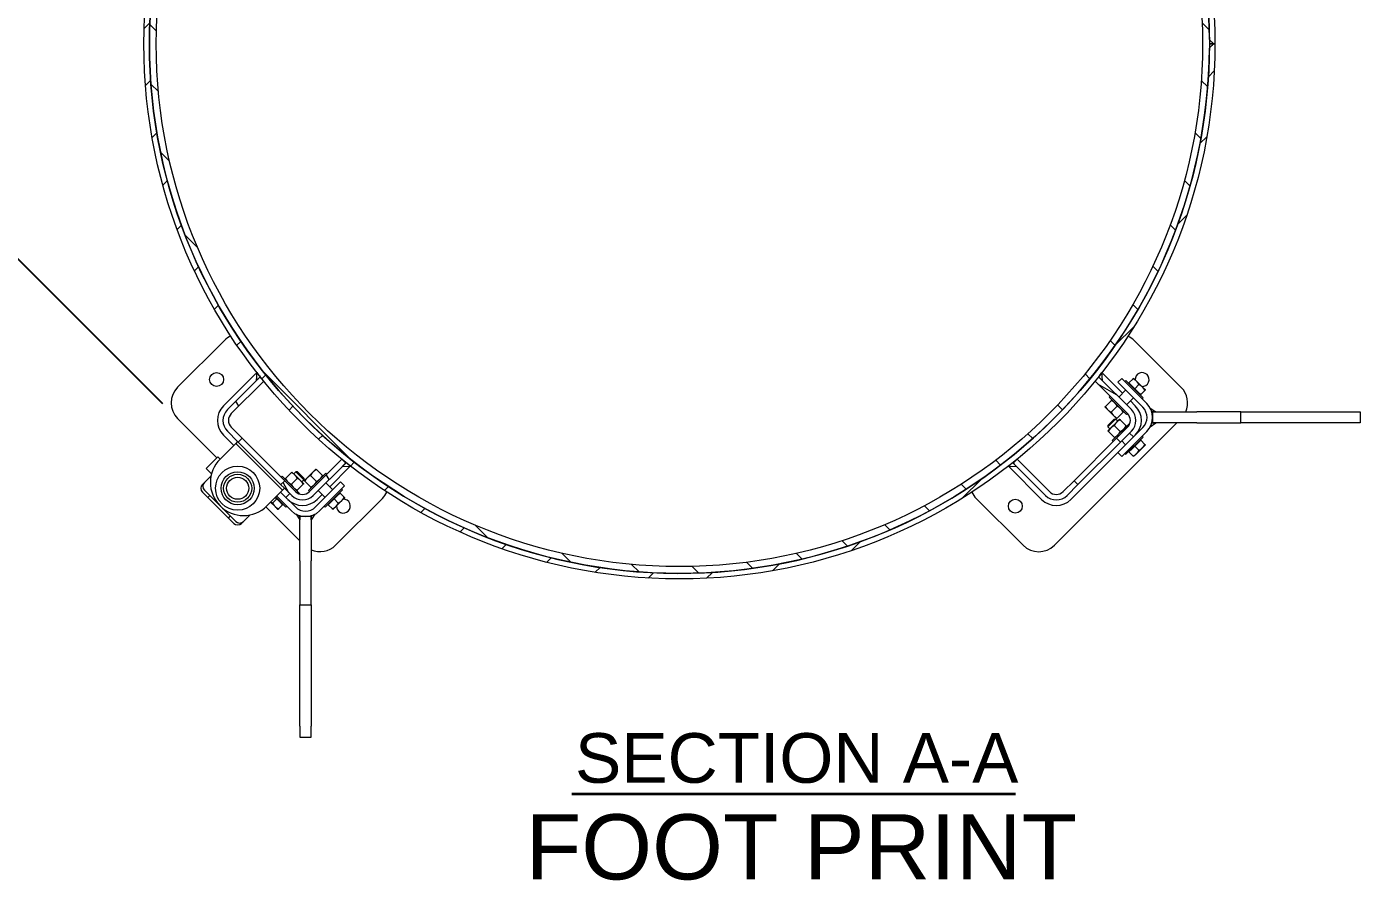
# Model space of a CAD drawing. Header units: inches. Extents: x 19 to 503, y 6 to 322.
# Drawn here: x 223.8 to 284.2, y 166.7 to 205.4 of the extents above; entities that cross this region are included whole.
import ezdxf

# ---------------------------------------------------------------- set-up
doc = ezdxf.new("R2010")
doc.units = ezdxf.units.IN
doc.header["$LTSCALE"] = 15
doc.header["$MEASUREMENT"] = 0
for name, color, linetype, lineweight in [('Dimension (ANSI)', 7, 'Continuous', 25), ('Hatch', 7, 'Continuous', 18), ('Symbol', 7, 'Continuous', 25), ('Visible', 7, 'Continuous', 18)]:
    doc.layers.add(name, color=color, linetype=linetype, lineweight=lineweight)
doc.styles.add('MEMCOR Medium', font='arial.ttf')
doc.styles.add('Standard Large', font='arial.ttf')
doc.styles.add('Text Style242', font='arial.ttf')
doc.dimstyles.new('Default (ANSI)', dxfattribs={"dimscale": 15, "dimtxt": 0.15, "dimasz": 0.098425, "dimexe": 0.125, "dimexo": 0.0625, "dimgap": 0.031496, "dimtad": 0, "dimtih": 1, "dimtoh": 1, "dimdec": 4, "dimrnd": 1e-08, "dimzin": 3, "dimdsep": 46, "dimlunit": 5, "dimtxsty": 'MEMCOR Medium', "dimcen": 0.09, "dimdle": 0.393701, "dimclrd": 256, "dimclre": 256, "dimclrt": 256, "dimadec": 0, "dimazin": 1, "dimtfac": 0.8, "dimtofl": 0, "dimtmove": 0, "dimatfit": 3, "dimfxl": 1, "dimfrac": 1, "dimtolj": 1, "dimtzin": 4, "dimlwd": -1, "dimlwe": -1, "dimarcsym": 0})

# ---------------------------------------------------------------- blocks, each defined once
blk = doc.blocks.new('*D27')
at = {"layer": 'Defpoints', "color": 0, "transparency": 16777216}
for p in [(270.371, 227.309), (203.361, 214.913), (230.664, 187.61)]:
    blk.add_point(p, dxfattribs=at)
at = {"layer": 'Dimension (ANSI)', "transparency": 16777216}
for p, q in [((269.708, 227.972), (241.738, 255.941)), ((242.02, 253.571), (227.441, 238.993)), ((204.405, 215.957), (218.984, 230.535)), ((230.001, 188.272), (202.035, 216.238))]:
    blk.add_line(p, q, dxfattribs=at)
for points in [[(241.846, 253.745), (242.194, 253.397), (243.064, 254.615)], [(204.231, 216.131), (204.579, 215.783), (203.361, 214.913)]]:
    blk.add_solid(points, dxfattribs=at)
at = {"layer": 'Dimension (ANSI)', "transparency": 16777216, "char_height": 2.25, "attachment_point": 5, "style": 'MEMCOR Medium'}
for s, insert in [('\\A1; 56{\\H0.8x;\\S1#8;} in', (223.213, 237.078)), ('\\A1;[1426.2 mm]', (223.213, 232.85))]:
    blk.add_mtext(s, dxfattribs=dict(at, insert=insert))

msp = doc.modelspace()

# ---------------------------------------------------------------- hatches: boundary and pattern name
at = {"layer": 'Hatch'}
h = msp.add_hatch(dxfattribs=at)
h.set_pattern_fill('ANSI31', color=256, scale=15, style=0)
edge = h.paths.add_edge_path()
edge.add_line((277.38724, 204.77726), (277.38753, 204.77697))
edge.add_spline(control_points=[(277.38753, 204.77697), (277.41938, 204.74579), (277.45113, 204.7145), (277.51462, 204.6516), (277.54635, 204.61997), (277.57798, 204.58825)], knot_values=[-0.68102593, -0.68102593, -0.68102593, -0.68102593, -0.34137369, -0.34137369, 0, 0, 0, 0], degree=3, periodic=0)
edge.add_line((277.57798, 204.58825), (277.63798, 204.58825))
edge.add_ellipse((253.38827, 204.58825), major_axis=(0, 24.24971), ratio=1, start_angle=270, end_angle=307.8977611)
edge.add_ellipse((253.38827, 204.58825), major_axis=(-14.89549, 19.13564), ratio=1, start_angle=270, end_angle=270.5906879)
edge.add_ellipse((253.38827, 204.58825), major_axis=(-15.09197, 18.98106), ratio=1, start_angle=270, end_angle=283.0230921)
edge.add_ellipse((253.38827, 204.58825), major_axis=(-18.98106, 15.09197), ratio=1, start_angle=270, end_angle=270.5906879)
edge.add_ellipse((253.38827, 204.58825), major_axis=(-19.13564, 14.89549), ratio=1, start_angle=270, end_angle=345.7955322)
edge.add_ellipse((253.38827, 204.58825), major_axis=(-14.89549, 19.13564), ratio=1, start_angle=0, end_angle=0.5906879)
edge.add_ellipse((253.38827, 204.58825), major_axis=(-18.98106, -15.09197), ratio=1, start_angle=270, end_angle=283.0230921)
edge.add_ellipse((253.38827, 204.58825), major_axis=(-15.09197, -18.98106), ratio=1, start_angle=270, end_angle=270.5906879)
edge.add_ellipse((253.38827, 204.58825), major_axis=(-14.89549, -19.13564), ratio=1, start_angle=270, end_angle=345.7955322)
edge.add_ellipse((253.38827, 204.58825), major_axis=(14.89549, -19.13564), ratio=1, start_angle=270, end_angle=270.5906879)
edge.add_ellipse((253.38827, 204.58825), major_axis=(15.09197, -18.98106), ratio=1, start_angle=270, end_angle=283.0230921)
edge.add_ellipse((253.38827, 204.58825), major_axis=(18.98106, -15.09197), ratio=1, start_angle=270, end_angle=270.5906879)
edge.add_ellipse((253.38827, 204.58825), major_axis=(19.13564, -14.89549), ratio=1, start_angle=270, end_angle=345.7955322)
edge.add_ellipse((253.38827, 204.58825), major_axis=(19.13564, 14.89549), ratio=1, start_angle=270, end_angle=270.5906879)
edge.add_ellipse((253.38827, 204.58825), major_axis=(18.98106, 15.09197), ratio=1, start_angle=270, end_angle=283.0230921)
edge.add_ellipse((253.38827, 204.58825), major_axis=(15.09197, 18.98106), ratio=1, start_angle=270, end_angle=270.5906879)
edge.add_ellipse((253.38827, 204.58825), major_axis=(14.89549, 19.13564), ratio=1, start_angle=270, end_angle=307.8977611)
edge.add_line((277.63798, 204.58824), (277.57798, 204.58824))
edge.add_spline(control_points=[(277.57798, 204.58824), (277.54635, 204.55652), (277.51462, 204.5249), (277.45113, 204.46199), (277.41938, 204.43071), (277.38753, 204.39952)], knot_values=[-0.68207588, -0.68207588, -0.68207588, -0.68207588, -0.3407022, -0.3407022, -0.00104997, -0.00104997, -0.00104997, -0.00104997], degree=3, periodic=0)
edge.add_line((277.38753, 204.39952), (277.38724, 204.39923))
edge.add_ellipse((253.38827, 204.58825), major_axis=(-0.18902, -23.99896), ratio=1, start_angle=90.9025037, end_angle=450, ccw=False)
h = msp.add_hatch(dxfattribs=at)
h.set_pattern_fill('ANSI31', color=256, scale=15, angle=90.0002, style=0)
edge = h.paths.add_edge_path()
edge.add_ellipse((253.38827, 204.58825), major_axis=(0, 24), ratio=1, start_angle=270, end_angle=270.4505559)
edge.add_ellipse((253.38827, 204.58825), major_axis=(-0.18873, 23.99926), ratio=1, start_angle=270, end_angle=629.0988883)
edge.add_ellipse((253.38827, 204.58825), major_axis=(0.18873, 23.99926), ratio=1, start_angle=270, end_angle=270.4505559)
edge = h.paths.add_edge_path(flags=0)
edge.add_ellipse((253.38827, 204.58825), major_axis=(0, 23.69), ratio=1, start_angle=0, end_angle=360)
h = msp.add_hatch(dxfattribs=at)
h.set_pattern_fill('ANSI31', color=256, scale=15, angle=-15, style=0)
edge = h.paths.add_edge_path()
edge.add_ellipse((253.38827, 204.58825), major_axis=(14.89549, 19.13564), ratio=1, start_angle=89.4093121, end_angle=90)
edge.add_line((234.25264, 219.48374), (234.23044, 219.857))
edge.add_line((234.23044, 219.857), (234.38797, 219.69947))
edge.add_line((234.38797, 219.69947), (234.40721, 219.68022))
edge = h.paths.add_edge_path()
edge.add_line((272.54611, 219.857), (272.38858, 219.69947))
edge.add_line((272.38858, 219.69947), (272.36933, 219.68022))
edge.add_ellipse((253.38827, 204.58825), major_axis=(15.09197, -18.98106), ratio=1, start_angle=89.4093121, end_angle=90, ccw=False)
edge.add_line((272.52391, 219.48374), (272.54611, 219.857))
edge = h.paths.add_edge_path()
edge.add_ellipse((253.38827, 204.58825), major_axis=(19.13564, -14.89549), ratio=1, start_angle=89.4093121, end_angle=90)
edge.add_line((268.28376, 223.72388), (268.65702, 223.74608))
edge.add_line((268.65702, 223.74608), (268.4995, 223.58856))
edge.add_line((268.4995, 223.58856), (268.48025, 223.56931))
edge = h.paths.add_edge_path()
edge.add_line((268.65702, 185.43041), (268.4995, 185.58794))
edge.add_line((268.4995, 185.58794), (268.48025, 185.60719))
edge.add_ellipse((253.38827, 204.58825), major_axis=(-18.98106, -15.09197), ratio=1, start_angle=89.4093121, end_angle=90, ccw=False)
edge.add_line((268.28376, 185.45261), (268.65702, 185.43041))
edge = h.paths.add_edge_path()
edge.add_ellipse((253.38827, 204.58825), major_axis=(-14.89549, -19.13564), ratio=1, start_angle=89.4093121, end_angle=90)
edge.add_line((272.52391, 189.69276), (272.54611, 189.3195))
edge.add_line((272.54611, 189.3195), (272.38858, 189.47702))
edge.add_line((272.38858, 189.47702), (272.36933, 189.49627))
edge = h.paths.add_edge_path()
edge.add_line((234.23044, 189.3195), (234.38797, 189.47702))
edge.add_line((234.38797, 189.47702), (234.40721, 189.49627))
edge.add_ellipse((253.38827, 204.58825), major_axis=(-15.09197, 18.98106), ratio=1, start_angle=89.4093121, end_angle=90, ccw=False)
edge.add_line((234.25264, 189.69276), (234.23044, 189.3195))
edge = h.paths.add_edge_path()
edge.add_ellipse((253.38827, 204.58825), major_axis=(-19.13564, 14.89549), ratio=1, start_angle=89.4093121, end_angle=90)
edge.add_line((238.49278, 185.45261), (238.11953, 185.43041))
edge.add_line((238.11953, 185.43041), (238.27705, 185.58794))
edge.add_line((238.27705, 185.58794), (238.2963, 185.60719))
edge = h.paths.add_edge_path()
edge.add_line((238.11953, 223.74608), (238.27705, 223.58856))
edge.add_line((238.27705, 223.58856), (238.2963, 223.56931))
edge.add_ellipse((253.38827, 204.58825), major_axis=(18.98106, 15.09197), ratio=1, start_angle=89.4093121, end_angle=90, ccw=False)
edge.add_line((238.49278, 223.72388), (238.11953, 223.74608))
h = msp.add_hatch(dxfattribs=at)
h.set_pattern_fill('ANSI31', color=256, scale=15, angle=75, style=0)
edge = h.paths.add_edge_path()
edge.add_line((235.50621, 184.44698), (235.83325, 184.11994))
edge.add_ellipse((236.32115, 184.60784), major_axis=(0.4879, -0.4879), ratio=1, start_angle=270, end_angle=360)
edge.add_line((236.80905, 184.11994), (238.11953, 185.43041))
edge.add_line((238.11953, 185.43041), (238.27705, 185.58794))
edge.add_line((238.27705, 185.58794), (238.10028, 185.76471))
edge.add_line((238.10028, 185.76471), (236.63228, 184.29672))
edge.add_ellipse((236.32115, 184.60784), major_axis=(-0.31113, -0.31113), ratio=1, start_angle=0, end_angle=90, ccw=False)
edge.add_line((236.01002, 184.29672), (235.51758, 184.78916))
edge.add_line((235.51758, 184.78916), (235.3408, 184.61238))
edge.add_line((235.3408, 184.61238), (235.50621, 184.44698))
edge = h.paths.add_edge_path()
edge.add_line((234.56474, 189.30025), (234.38797, 189.47702))
edge.add_line((234.38797, 189.47702), (234.23044, 189.3195))
edge.add_line((234.23044, 189.3195), (232.91997, 188.00903))
edge.add_ellipse((233.40787, 187.52112), major_axis=(-0.4879, -0.4879), ratio=1, start_angle=270, end_angle=360)
edge.add_line((232.91997, 187.03322), (233.38489, 186.5683))
edge.add_line((233.38489, 186.5683), (233.41241, 186.54077))
edge.add_line((233.41241, 186.54077), (233.58919, 186.71755))
edge.add_line((233.58919, 186.71755), (233.09674, 187.21))
edge.add_ellipse((233.40787, 187.52112), major_axis=(-0.31113, 0.31113), ratio=1, start_angle=0, end_angle=90, ccw=False)
edge.add_line((233.09674, 187.83225), (234.56474, 189.30025))
h = msp.add_hatch(dxfattribs=at)
h.set_pattern_fill('ANSI31', color=256, scale=15, angle=105.0002, style=0)
edge = h.paths.add_edge_path()
edge.add_line((273.36414, 186.54077), (273.85658, 187.03322))
edge.add_ellipse((273.36868, 187.52112), major_axis=(0.4879, 0.4879), ratio=1, start_angle=270, end_angle=360)
edge.add_line((273.85658, 188.00903), (272.54611, 189.3195))
edge.add_line((272.54611, 189.3195), (272.38858, 189.47702))
edge.add_line((272.38858, 189.47702), (272.21181, 189.30025))
edge.add_line((272.21181, 189.30025), (273.6798, 187.83225))
edge.add_ellipse((273.36868, 187.52112), major_axis=(0.31113, -0.31113), ratio=1, start_angle=0, end_angle=90, ccw=False)
edge.add_line((273.6798, 187.21), (273.18736, 186.71755))
edge.add_line((273.18736, 186.71755), (273.36414, 186.54077))
edge = h.paths.add_edge_path()
edge.add_line((268.67627, 185.76471), (268.4995, 185.58794))
edge.add_line((268.4995, 185.58794), (268.65702, 185.43041))
edge.add_line((268.65702, 185.43041), (269.96749, 184.11994))
edge.add_ellipse((270.4554, 184.60784), major_axis=(0.4879, -0.4879), ratio=1, start_angle=270, end_angle=360)
edge.add_line((270.9433, 184.11994), (271.43575, 184.61238))
edge.add_line((271.43575, 184.61238), (271.25897, 184.78916))
edge.add_line((271.25897, 184.78916), (270.76652, 184.29672))
edge.add_ellipse((270.4554, 184.60784), major_axis=(-0.31113, -0.31113), ratio=1, start_angle=0, end_angle=90, ccw=False)
edge.add_line((270.14427, 184.29672), (268.67627, 185.76471))

# ---------------------------------------------------------------- linework, layer by layer
at = {"layer": 'Symbol', "lineweight": 35}
msp.add_line((248.51298, 170.59866), (268.61035, 170.59866), dxfattribs=at)
at = {"layer": 'Visible'}
for p, q in [((277.38827, 204.58825), (277.57798, 204.58825)), ((277.57798, 204.58824), (277.38827, 204.58824)), ((277.57798, 204.58825), (277.63798, 204.58825)), ((277.63798, 204.58824), (277.57798, 204.58824)), ((230.6643, 189.02372), (232.78562, 191.14504)), ((273.9874, 191.14151), (276.10872, 189.02019)), ((234.21119, 189.6538), (232.74319, 188.1858)), ((234.21119, 189.6538), (234.24812, 189.61687)), ((234.25264, 189.69276), (234.23044, 189.3195)), ((272.54611, 189.3195), (272.52391, 189.69276)), ((272.56536, 189.6538), (272.52843, 189.61687)), ((273.4606, 188.75856), (272.56536, 189.6538)), ((234.38797, 189.47702), (232.91997, 188.00903)), ((233.09674, 187.83225), (234.56474, 189.30025)), ((234.23044, 189.3195), (234.40721, 189.49627)), ((234.56474, 189.30025), (234.38797, 189.47702)), ((272.38858, 189.47702), (272.21181, 189.30025)), ((272.21181, 189.30025), (273.6798, 187.83225)), ((272.36933, 189.49627), (272.54611, 189.3195)), ((273.85658, 188.00903), (272.38858, 189.47702)), ((273.41959, 189.42465), (273.24281, 189.24788)), ((273.24281, 189.24788), (274.37418, 188.11651)), ((274.55096, 188.29328), (273.41959, 189.42465)), ((273.56018, 189.28407), (273.60472, 189.32861)), ((273.60472, 189.32861), (274.38421, 188.54912)), ((273.74698, 189.22171), (273.7293, 189.20403)), ((273.74698, 189.22171), (273.93401, 189.40875)), ((273.87956, 189.08913), (273.74698, 189.22171)), ((274.01214, 188.95655), (273.87956, 189.08913)), ((274.09028, 189.29985), (273.95769, 189.43243)), ((274.01214, 188.95655), (274.19918, 189.14358)), ((274.35544, 189.03468), (274.09028, 189.29985)), ((274.48803, 188.9021), (274.35544, 189.03468)), ((272.68102, 188.15575), (272.95043, 188.42517)), ((272.89408, 188.61797), (272.84954, 188.57343)), ((273.62903, 187.79394), (272.84954, 188.57343)), ((273.59637, 188.89432), (273.28382, 188.58178)), ((273.94992, 188.54077), (273.63738, 188.22823)), ((274.14472, 188.82396), (274.01214, 188.95655)), ((274.27731, 188.69138), (274.14472, 188.82396)), ((274.27731, 188.69138), (274.25963, 188.6737)), ((274.27731, 188.69138), (274.46434, 188.87842)), ((274.33966, 188.50458), (274.38421, 188.54912)), ((272.65733, 188.13207), (272.78992, 187.99949)), ((272.78992, 187.99949), (273.05508, 187.73432)), ((272.94618, 187.89059), (273.2156, 188.16)), ((273.21135, 187.62542), (273.48076, 187.89484)), ((273.67357, 187.83849), (273.62903, 187.79394)), ((274.03336, 188.1858), (273.81416, 188.40501)), ((274.70858, 188.0806), (274.96665, 187.90689)), ((274.96665, 187.90689), (274.77915, 187.90689)), ((274.81456, 187.90689), (276.81456, 187.90689)), ((274.81456, 187.90689), (274.81456, 187.40689)), ((278.81456, 187.90689), (276.81456, 187.90689)), ((278.81456, 187.90689), (279.31456, 187.90689)), ((278.81456, 187.40689), (278.81456, 187.90689)), ((279.31456, 187.90689), (284.223, 187.90689)), ((284.223, 187.90689), (284.223, 187.40689)), ((232.44409, 185.82972), (230.6643, 187.60951)), ((275.90963, 187.40689), (270.36701, 181.86427)), ((272.79039, 187.29216), (273.07721, 187.57898)), ((272.79039, 187.29216), (272.7904, 187.22542)), ((273.14395, 187.57897), (272.7904, 187.22542)), ((272.88149, 187.13433), (272.7904, 187.22542)), ((273.19085, 187.44369), (272.92568, 187.17852)), ((272.9853, 186.60458), (273.76479, 187.38407)), ((273.05508, 187.73432), (273.18766, 187.60174)), ((273.07721, 187.57898), (273.14395, 187.57897)), ((273.08195, 187.28742), (273.35136, 187.01801)), ((273.23504, 187.48788), (273.14395, 187.57897)), ((273.32343, 187.57627), (273.19085, 187.44369)), ((273.34711, 187.55259), (273.61653, 187.28317)), ((273.78109, 187.36777), (273.76479, 187.38407)), ((274.70858, 187.23317), (274.96665, 187.40689)), ((274.77915, 187.40689), (274.96665, 187.40689)), ((276.81456, 187.40689), (274.81456, 187.40689)), ((276.81456, 187.40689), (278.81456, 187.40689)), ((279.31456, 187.40689), (278.81456, 187.40689)), ((284.223, 187.40689), (279.31456, 187.40689)), ((232.74319, 186.85644), (233.20811, 186.39152)), ((232.91997, 187.03322), (233.38489, 186.5683)), ((233.58919, 186.71755), (233.09674, 187.21)), ((233.41241, 186.54077), (233.58919, 186.71755)), ((233.58919, 186.71755), (235.51758, 184.78916)), ((271.25897, 184.78916), (273.18736, 186.71755)), ((272.92568, 187.17852), (272.7931, 187.04594)), ((272.81678, 187.02226), (273.0862, 186.75284)), ((273.6798, 187.21), (273.18736, 186.71755)), ((273.18736, 186.71755), (273.36414, 186.54077)), ((274.37418, 187.19727), (273.24281, 186.0659)), ((273.36414, 186.54077), (273.85658, 187.03322)), ((273.41959, 185.88912), (274.55096, 187.02049)), ((274.38421, 186.76465), (273.60472, 185.98516)), ((273.94992, 186.773), (273.77314, 186.94978)), ((274.14472, 186.48981), (274.27731, 186.62239)), ((274.27731, 186.62239), (274.25963, 186.64007)), ((274.27731, 186.62239), (274.46434, 186.43536)), ((274.33966, 186.80919), (274.38421, 186.76465)), ((233.2965, 186.47991), (232.5894, 185.7728)), ((233.38489, 186.5683), (233.2965, 186.47991)), ((233.47328, 186.30313), (233.2965, 186.47991)), ((233.38489, 186.5683), (233.56167, 186.39152)), ((235.24105, 184.53536), (233.47328, 186.30313)), ((235.32943, 184.62375), (233.56167, 186.39152)), ((271.12008, 183.94316), (273.24281, 186.0659)), ((273.36414, 186.54077), (271.43575, 184.61238)), ((273.02985, 186.56004), (272.9853, 186.60458)), ((273.41959, 185.88912), (273.24281, 186.0659)), ((273.59637, 186.41945), (273.41959, 186.59623)), ((273.56018, 186.02971), (273.60472, 185.98516)), ((273.74698, 186.09206), (273.7293, 186.10974)), ((273.74698, 186.09206), (273.87956, 186.22465)), ((273.74698, 186.09206), (273.93401, 185.90503)), ((273.87956, 186.22465), (274.01214, 186.35723)), ((273.95769, 185.88134), (274.09028, 186.01393)), ((274.01214, 186.35723), (274.14472, 186.48981)), ((274.01214, 186.35723), (274.19918, 186.17019)), ((274.09028, 186.01393), (274.35544, 186.27909)), ((274.35544, 186.27909), (274.48803, 186.41167)), ((231.95795, 185.34359), (232.48828, 185.87392)), ((232.5894, 185.7728), (232.48828, 185.87392)), ((238.10028, 185.76471), (236.63228, 184.29672)), ((236.80905, 184.11994), (238.27705, 185.58794)), ((237.55859, 184.51592), (238.45383, 185.41116)), ((238.27705, 185.58794), (238.10028, 185.76471)), ((238.2963, 185.60719), (238.11953, 185.43041)), ((238.11953, 185.43041), (238.49278, 185.45261)), ((238.45383, 185.41116), (238.4169, 185.44809)), ((268.28376, 185.45261), (268.65702, 185.43041)), ((268.32272, 185.41116), (268.35965, 185.44809)), ((268.32272, 185.41116), (269.79072, 183.94316)), ((268.65702, 185.43041), (268.48025, 185.60719)), ((268.67627, 185.76471), (268.4995, 185.58794)), ((268.4995, 185.58794), (269.96749, 184.11994)), ((270.14427, 184.29672), (268.67627, 185.76471)), ((231.88229, 184.71214), (232.17987, 185.00972)), ((232.20117, 185.10037), (231.95795, 185.34359)), ((235.36007, 184.94667), (235.40461, 184.99122)), ((235.40461, 184.99122), (236.1841, 184.21173)), ((235.82229, 185.15974), (235.55287, 184.89032)), ((236.08745, 184.89457), (235.81803, 184.62516)), ((235.97855, 185.05084), (235.84597, 185.18342)), ((235.93436, 185.09503), (236.02545, 185.18612)), ((236.24372, 184.78567), (235.97855, 185.05084)), ((236.09219, 185.18613), (236.02545, 185.18612)), ((236.379, 184.83257), (236.02545, 185.18612)), ((236.09219, 185.18613), (236.37901, 184.89931)), ((236.28791, 184.74148), (236.379, 184.83257)), ((236.37901, 184.89931), (236.379, 184.83257)), ((236.53435, 184.92144), (236.40177, 184.78886)), ((236.79951, 185.1866), (236.53435, 184.92144)), ((236.59397, 184.34749), (237.37346, 185.12698)), ((236.69062, 185.03034), (236.96003, 184.76092)), ((236.9321, 185.31919), (236.79951, 185.1866)), ((236.95578, 185.2955), (237.2252, 185.02609)), ((237.418, 185.08244), (237.37346, 185.12698)), ((231.7939, 184.62375), (231.88229, 184.71214)), ((232.03676, 184.02734), (231.7939, 184.2702)), ((231.88229, 184.35859), (232.5894, 183.65148)), ((235.41782, 184.35859), (234.71072, 183.65148)), ((235.41782, 184.35859), (235.24105, 184.53536)), ((235.32943, 184.62375), (235.50621, 184.44698)), ((235.9973, 183.60234), (235.32943, 184.2702)), ((235.51758, 184.78916), (235.3408, 184.61238)), ((235.41782, 184.35859), (235.50621, 184.44698)), ((235.50621, 184.44698), (235.83325, 184.11994)), ((236.01002, 184.29672), (235.51758, 184.78916)), ((235.57303, 184.0266), (235.74981, 184.20338)), ((236.35262, 184.62941), (236.0832, 184.35999)), ((236.1678, 184.19543), (236.1841, 184.21173)), ((236.3763, 184.65309), (236.24372, 184.78567)), ((236.42545, 184.76517), (236.69487, 184.49576)), ((236.63851, 184.30295), (236.59397, 184.34749)), ((238.04791, 184.73371), (236.91654, 183.60234)), ((237.3408, 184.0266), (237.02826, 184.33914)), ((237.09331, 183.42556), (238.22468, 184.55693)), ((238.12864, 184.3718), (237.34915, 183.59231)), ((237.69435, 184.38015), (237.38181, 184.6927)), ((237.88916, 184.09696), (238.02174, 184.22954)), ((238.02174, 184.22954), (238.00406, 184.24722)), ((238.02174, 184.22954), (238.20877, 184.04251)), ((238.22468, 184.55693), (238.04791, 184.73371)), ((238.0841, 184.41634), (238.12864, 184.3718)), ((271.25897, 184.78916), (270.76652, 184.29672)), ((270.9433, 184.11994), (271.43575, 184.61238)), ((271.43575, 184.61238), (271.25897, 184.78916)), ((232.03676, 184.02734), (232.12515, 184.11573)), ((232.96526, 183.09884), (232.03676, 184.02734)), ((232.5894, 183.65148), (233.2965, 182.94437)), ((236.20692, 182.06689), (234.6656, 183.60821)), ((234.87972, 183.82048), (235.07912, 183.62108)), ((235.15726, 183.96438), (234.97022, 183.77734)), ((235.07912, 183.62108), (235.2117, 183.4885)), ((235.09043, 184.0312), (235.15726, 183.96438)), ((235.56468, 183.59231), (235.10812, 184.04888)), ((235.15266, 184.09342), (235.82052, 183.42556)), ((235.15726, 183.96438), (235.28984, 183.8318)), ((235.42242, 183.69921), (235.23539, 183.51218)), ((235.28984, 183.8318), (235.42242, 183.69921)), ((235.42242, 183.69921), (235.4401, 183.71689)), ((235.60922, 183.63686), (235.56468, 183.59231)), ((236.98583, 183.94316), (237.20503, 184.16237)), ((237.30461, 183.63686), (237.34915, 183.59231)), ((237.49141, 183.69921), (237.47373, 183.71689)), ((237.49141, 183.69921), (237.62399, 183.8318)), ((237.49141, 183.69921), (237.67844, 183.51218)), ((237.62399, 183.8318), (237.75658, 183.96438)), ((237.70213, 183.4885), (237.83471, 183.62108)), ((237.75658, 183.96438), (237.88916, 184.09696)), ((237.75658, 183.96438), (237.94361, 183.77734)), ((239.94154, 183.98912), (237.82022, 181.8678)), ((237.83471, 183.62108), (238.09988, 183.88624)), ((238.09988, 183.88624), (238.23246, 184.01883)), ((268.9528, 181.86427), (266.83148, 183.98559)), ((232.96526, 183.09884), (233.05364, 183.18723)), ((233.20811, 182.85599), (232.96526, 183.09884)), ((233.94764, 183.24196), (233.65006, 182.94437)), ((236.0332, 183.26794), (236.20692, 183.00988)), ((236.20692, 183.19738), (236.20692, 183.00988)), ((236.70692, 183.16196), (236.20692, 183.16196)), ((236.20692, 181.16196), (236.20692, 183.16196)), ((236.88063, 183.26794), (236.70692, 183.00988)), ((236.70692, 183.00988), (236.70692, 183.19738)), ((236.70692, 183.16196), (236.70692, 181.16196)), ((233.65006, 182.94437), (233.56167, 182.85599)), ((236.20692, 181.16196), (236.20692, 179.16196)), ((236.70692, 179.16196), (236.70692, 181.16196)), ((236.20692, 179.16196), (236.70692, 179.16196)), ((236.20692, 178.66196), (236.20692, 179.16196)), ((236.70692, 179.16196), (236.70692, 178.66196)), ((236.20692, 173.66196), (236.20692, 178.66196)), ((236.70692, 178.66196), (236.70692, 173.66196)), ((236.20692, 173.66196), (236.20692, 173.16196)), ((236.70692, 173.16196), (236.70692, 173.66196)), ((236.20692, 173.16196), (236.70692, 173.16196))]:
    msp.add_line(p, q, dxfattribs=at)
for centre, radius in [((253.38827, 204.58825), 24.24971), ((253.38827, 204.58825), 24), ((253.38827, 204.58825), 23.69), ((232.43206, 189.37728), 0.315), ((233.38489, 184.44698), 1), ((233.38489, 184.44698), 0.75), ((233.38489, 184.44698), 0.63538), ((233.38489, 184.44698), 0.5), ((268.59924, 183.63204), 0.315)]:
    msp.add_circle(centre, radius, dxfattribs=at)
for centre, radius, start, end in [((253.38827, 204.58825), 23.99971, 0.4512519, 359.5487481), ((253.38827, 204.58825), 24, 359.9999951, 0.0000049), ((233.49272, 190.43794), 1, 114.7813189, 135), ((273.28029, 190.4344), 1, 45, 65.1590056), ((253.38827, 204.58825), 24.24971, 217.8977661, 218.488454), ((253.38827, 204.58825), 24.24971, 321.511546, 322.1022339), ((274.34095, 189.37374), 0.315, 268.2321893, 181.7678107), ((231.3714, 188.31662), 1, 135, 225), ((275.40161, 188.31308), 1, 336.0339605, 45), ((233.40787, 187.52112), 0.94, 135, 225), ((233.40787, 187.52112), 0.69, 135, 225), ((233.40787, 187.52112), 0.44, 135, 225), ((273.36868, 187.52112), 0.44, 315, 45), ((273.36868, 187.52112), 0.69, 315, 45), ((273.36868, 187.52112), 0.94, 315, 45), ((273.91456, 187.65689), 0.65, 315, 45), ((273.91456, 187.65689), 0.9, 315, 45), ((273.91456, 187.65689), 0.9, 16.1276202, 28.0859338), ((273.91456, 187.65689), 0.9, 331.9140662, 343.8723798), ((233.65006, 184.71214), 1.5, 135, 315), ((253.38827, 204.58825), 24.24971, 231.511546, 232.1022339), ((253.38827, 204.58825), 24.24971, 307.8977661, 308.488454), ((231.97068, 184.44698), 0.25, 135, 225), ((232.05907, 184.53536), 0.25, 135, 225), ((236.32115, 184.60784), 0.44, 225, 315), ((239.23443, 184.69623), 1, 315, 335.1590056), ((267.53858, 184.6927), 1, 204.7813189, 225), ((270.4554, 184.60784), 0.44, 225, 315), ((236.32115, 184.60784), 0.94, 225, 315), ((236.32115, 184.60784), 0.69, 225, 315), ((236.45692, 184.06196), 0.65, 225, 315), ((238.17377, 183.63557), 0.315, 178.2321893, 91.7678107), ((270.4554, 184.60784), 0.94, 225, 315), ((270.4554, 184.60784), 0.69, 225, 315), ((236.45692, 184.06196), 0.9, 225, 315), ((236.45692, 184.06196), 0.9, 241.9140662, 253.8723798), ((236.45692, 184.06196), 0.9, 286.1276202, 298.0859338), ((233.38489, 183.03276), 0.25, 225, 315), ((233.47328, 183.12115), 0.25, 225, 315), ((237.11311, 182.57491), 1, 246.0339605, 315), ((269.6599, 182.57138), 1, 225, 315)]:
    msp.add_arc(centre, radius, start, end, dxfattribs=at)
for points, knots in [([(277.38724, 204.77726), (277.41918, 204.74598), (277.45103, 204.7146), (277.51462, 204.6516), (277.54635, 204.61997), (277.57798, 204.58825)], [-0.682075897, -0.682075897, -0.682075897, -0.682075897, -0.341373686, -0.341373686, 0, 0, 0, 0]), ([(277.57798, 204.58824), (277.54635, 204.55652), (277.51462, 204.5249), (277.45103, 204.46189), (277.41918, 204.43051), (277.38724, 204.39923)], [-0.682075875, -0.682075875, -0.682075875, -0.682075875, -0.340702201, -0.340702201, 0, 0, 0, 0])]:
    msp.add_open_spline(points, degree=3, knots=knots, dxfattribs=at)
for points, weights in [([(273.93401, 189.40875), (273.95769, 189.43243), (273.95769, 189.43243)], [1, 1.0379548493, 1]), ([(274.09028, 189.29985), (274.02875, 189.36138), (273.93401, 189.40875)], [1, 1.0379548493, 1]), ([(274.19918, 189.14358), (274.15181, 189.23832), (274.09028, 189.29985)], [1, 1.0379548493, 1]), ([(274.35544, 189.03468), (274.29391, 189.09621), (274.19918, 189.14358)], [1, 1.0379548493, 1]), ([(274.46434, 188.87842), (274.41697, 188.97315), (274.35544, 189.03468)], [1, 1.0379548493, 1]), ([(272.95043, 188.42517), (272.97412, 188.44885), (272.97412, 188.44885)], [1, 1.0379548493, 1]), ([(273.1067, 188.31627), (273.04517, 188.3778), (272.95043, 188.42517)], [1, 1.0379548493, 1]), ([(274.48803, 188.9021), (274.48803, 188.9021), (274.46434, 188.87842)], [1, 1.0379548493, 1]), ([(272.65733, 188.13207), (272.65733, 188.13207), (272.68102, 188.15575)], [1, 1.0379548493, 1]), ([(272.68102, 188.15575), (272.72838, 188.06102), (272.78992, 187.99949)], [1, 1.0379548493, 1]), ([(272.78992, 187.99949), (272.85145, 187.93795), (272.94618, 187.89059)], [1, 1.0379548493, 1]), ([(272.94618, 187.89059), (272.99355, 187.79585), (273.05508, 187.73432)], [1, 1.0379548493, 1]), ([(273.2156, 188.16), (273.16823, 188.25474), (273.1067, 188.31627)], [1, 1.0379548493, 1]), ([(273.37187, 188.0511), (273.31033, 188.11264), (273.2156, 188.16)], [1, 1.0379548493, 1]), ([(273.48076, 187.89484), (273.4334, 187.98957), (273.37187, 188.0511)], [1, 1.0379548493, 1]), ([(273.50445, 187.91852), (273.50445, 187.91852), (273.48076, 187.89484)], [1, 1.0379548493, 1]), ([(273.08195, 187.28742), (272.98721, 187.24006), (272.92568, 187.17852)], [1, 1.0379548493, 1]), ([(273.05508, 187.73432), (273.11661, 187.67279), (273.21135, 187.62542)], [1, 1.0379548493, 1]), ([(273.19085, 187.44369), (273.12931, 187.38216), (273.08195, 187.28742)], [1, 1.0379548493, 1]), ([(273.21135, 187.62542), (273.18766, 187.60174), (273.18766, 187.60174)], [1, 1.0379548493, 1]), ([(273.34711, 187.55259), (273.25238, 187.50522), (273.19085, 187.44369)], [1, 1.0379548493, 1]), ([(273.32343, 187.57627), (273.32343, 187.57627), (273.34711, 187.55259)], [1, 1.0379548493, 1]), ([(273.50763, 187.12691), (273.56916, 187.18844), (273.61653, 187.28317)], [1, 1.0379548493, 1]), ([(273.61653, 187.28317), (273.64021, 187.25949), (273.64021, 187.25949)], [1, 1.0379548493, 1]), ([(272.81678, 187.02226), (272.7931, 187.04594), (272.7931, 187.04594)], [1, 1.0379548493, 1]), ([(272.92568, 187.17852), (272.86415, 187.11699), (272.81678, 187.02226)], [1, 1.0379548493, 1]), ([(273.0862, 186.75284), (273.18093, 186.80021), (273.24246, 186.86174)], [1, 1.0379548493, 1]), ([(273.10988, 186.72916), (273.10988, 186.72916), (273.0862, 186.75284)], [1, 1.0379548493, 1]), ([(273.24246, 186.86174), (273.304, 186.92327), (273.35136, 187.01801)], [1, 1.0379548493, 1]), ([(273.35136, 187.01801), (273.4461, 187.06537), (273.50763, 187.12691)], [1, 1.0379548493, 1]), ([(273.93401, 185.90503), (274.02875, 185.9524), (274.09028, 186.01393)], [1, 1.0379548493, 1]), ([(274.09028, 186.01393), (274.15181, 186.07546), (274.19918, 186.17019)], [1, 1.0379548493, 1]), ([(274.19918, 186.17019), (274.29391, 186.21756), (274.35544, 186.27909)], [1, 1.0379548493, 1]), ([(274.35544, 186.27909), (274.41697, 186.34062), (274.46434, 186.43536)], [1, 1.0379548493, 1]), ([(274.46434, 186.43536), (274.48803, 186.41167), (274.48803, 186.41167)], [1, 1.0379548493, 1]), ([(273.95769, 185.88134), (273.95769, 185.88134), (273.93401, 185.90503)], [1, 1.0379548493, 1]), ([(235.52919, 184.86664), (235.52919, 184.86664), (235.55287, 184.89032)], [1, 1.0379548493, 1]), ([(235.55287, 184.89032), (235.60024, 184.79559), (235.66177, 184.73406)], [1, 1.0379548493, 1]), ([(235.82229, 185.15974), (235.84597, 185.18342), (235.84597, 185.18342)], [1, 1.0379548493, 1]), ([(235.97855, 185.05084), (235.91702, 185.11237), (235.82229, 185.15974)], [1, 1.0379548493, 1]), ([(236.08745, 184.89457), (236.04008, 184.98931), (235.97855, 185.05084)], [1, 1.0379548493, 1]), ([(236.24372, 184.78567), (236.18219, 184.84721), (236.08745, 184.89457)], [1, 1.0379548493, 1]), ([(236.53435, 184.92144), (236.47282, 184.85991), (236.42545, 184.76517)], [1, 1.0379548493, 1]), ([(236.69062, 185.03034), (236.59588, 184.98297), (236.53435, 184.92144)], [1, 1.0379548493, 1]), ([(236.79951, 185.1866), (236.73798, 185.12507), (236.69062, 185.03034)], [1, 1.0379548493, 1]), ([(236.95578, 185.2955), (236.86105, 185.24814), (236.79951, 185.1866)], [1, 1.0379548493, 1]), ([(236.9321, 185.31919), (236.9321, 185.31919), (236.95578, 185.2955)], [1, 1.0379548493, 1]), ([(236.96003, 184.76092), (237.05477, 184.80829), (237.1163, 184.86982)], [1, 1.0379548493, 1]), ([(237.1163, 184.86982), (237.17783, 184.93135), (237.2252, 185.02609)], [1, 1.0379548493, 1]), ([(237.2252, 185.02609), (237.24888, 185.0024), (237.24888, 185.0024)], [1, 1.0379548493, 1]), ([(235.66177, 184.73406), (235.7233, 184.67252), (235.81803, 184.62516)], [1, 1.0379548493, 1]), ([(235.81803, 184.62516), (235.8654, 184.53042), (235.92693, 184.46889)], [1, 1.0379548493, 1]), ([(235.92693, 184.46889), (235.98847, 184.40736), (236.0832, 184.35999)], [1, 1.0379548493, 1]), ([(236.0832, 184.35999), (236.05952, 184.33631), (236.05952, 184.33631)], [1, 1.0379548493, 1]), ([(236.35262, 184.62941), (236.30525, 184.72414), (236.24372, 184.78567)], [1, 1.0379548493, 1]), ([(236.3763, 184.65309), (236.3763, 184.65309), (236.35262, 184.62941)], [1, 1.0379548493, 1]), ([(236.42545, 184.76517), (236.40177, 184.78886), (236.40177, 184.78886)], [1, 1.0379548493, 1]), ([(236.69487, 184.49576), (236.7896, 184.54312), (236.85113, 184.60466)], [1, 1.0379548493, 1]), ([(236.71855, 184.47207), (236.71855, 184.47207), (236.69487, 184.49576)], [1, 1.0379548493, 1]), ([(236.85113, 184.60466), (236.91267, 184.66619), (236.96003, 184.76092)], [1, 1.0379548493, 1]), ([(234.88587, 183.82664), (234.92335, 183.80078), (234.97022, 183.77734)], [1.01896137899, 1.01842560466, 1]), ([(234.97022, 183.77734), (235.01759, 183.68261), (235.07912, 183.62108)], [1, 1.0379548493, 1]), ([(235.07912, 183.62108), (235.14065, 183.55955), (235.23539, 183.51218)], [1, 1.0379548493, 1]), ([(237.67844, 183.51218), (237.77318, 183.55955), (237.83471, 183.62108)], [1, 1.0379548493, 1]), ([(237.83471, 183.62108), (237.89624, 183.68261), (237.94361, 183.77734)], [1, 1.0379548493, 1]), ([(237.94361, 183.77734), (238.03834, 183.82471), (238.09988, 183.88624)], [1, 1.0379548493, 1]), ([(238.09988, 183.88624), (238.16141, 183.94777), (238.20877, 184.04251)], [1, 1.0379548493, 1]), ([(238.20877, 184.04251), (238.23246, 184.01883), (238.23246, 184.01883)], [1, 1.0379548493, 1]), ([(235.23539, 183.51218), (235.2117, 183.4885), (235.2117, 183.4885)], [1, 1.0379548493, 1]), ([(237.70213, 183.4885), (237.70213, 183.4885), (237.67844, 183.51218)], [1, 1.0379548493, 1])]:
    msp.add_rational_spline(points, weights, degree=2, dxfattribs=at)

# ---------------------------------------------------------------- texts
at = {"layer": 'Symbol', "attachment_point": 7}
for s, insert, char_height, style in [('SECTION A-A', (248.66058, 171.06719), 2.2500001, 'Text Style242'), ('FOOT PRINT', (246.42417, 166.67807), 2.952756, 'Standard Large')]:
    msp.add_mtext(s, dxfattribs=dict(at, insert=insert, char_height=char_height, style=style))

# ---------------------------------------------------------------- dimensions: what is measured, and where the dimension line sits
at = {"layer": 'Dimension (ANSI)'}
dim = msp.add_linear_dim(base=(203.36123, 214.91258), p1=(270.37055, 227.30869), p2=(230.6643, 187.60951), angle=225, text=' <> in\\X[1426.2 mm]', dimstyle='Default (ANSI)', override={"dimgap": 0.031496, "dimdec": 4, "dimpost": '', "dimtol": 0, "dimlim": 0, "dimtp": 0, "dimtm": 0, "dimtdec": 2, "dimatfit": 1}, dxfattribs=at)
dim.commit()
dim.dimension.update_dxf_attribs({"geometry": '*D27', "text_midpoint": (223.21259, 234.76393), "dimtype": 160})

doc.saveas('drawing.dxf')
